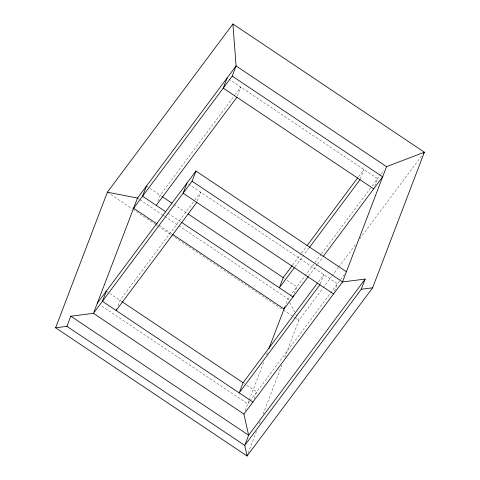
<?xml version="1.0" encoding="UTF-8"?>
<svg xmlns="http://www.w3.org/2000/svg" width="480" height="480" viewBox="0 0 480 480"><rect width="100%" height="100%" fill="white"/><g stroke="black" fill="none" stroke-linecap="round" stroke-linejoin="round"><path stroke-width="0.36" stroke-dasharray="2.4 1.8" d="M117.912 305.736L119.982 300.312L194.394 200.61M157.788 201.318L160.116 195.21L234.978 94.908M197.304 201.012L200.67 192.198L194.844 200.004M237.438 95.91L240.804 87.096L235.422 94.302M245.202 410.682L248.976 400.8M249.246 400.098L264.186 360.978M266.586 354.69L267.654 351.894M284.562 307.614L287.928 298.8L321.096 254.352M254.172 398.67L256.758 391.89L244.326 383.562M294.306 293.568L296.892 286.788L284.46 278.466M248.16 453.204L256.974 430.134M259.374 423.846L260.706 420.348M263.112 414.06L281.796 365.124M284.73 357.432L298.878 320.388L322.638 288.552M320.142 284.112L323.766 274.614L317.94 282.426M360.276 179.01L363.9 169.518L358.074 177.324M334.596 291.234L337.446 283.776L186.99 183.042M374.73 186.132L377.58 178.674L227.124 77.94M292.626 265.02L301.146 253.602M301.596 253.002L306.522 246.396M295.02 266.778L308.916 248.16M321.546 253.752L371.748 186.48M372.198 185.88L380.718 174.468M381.162 173.868L383.85 170.262M308.7 275.934L317.214 264.522M317.664 263.922L322.596 257.316M323.088 287.952L331.602 276.54M332.052 275.94L338.328 267.528M338.772 266.928L355.806 244.104M359.844 238.698L422.598 154.608M249.588 401.502L247.794 403.902L100.452 305.25M250.032 400.902L344.616 274.164M146.442 186.054L161.364 196.044M173.796 204.372L187.476 213.528M168.048 213.294L180.48 221.616M137.478 198.066L139.344 199.314M139.962 199.734L161.724 214.302M162.342 214.716L164.208 215.964M164.832 216.384L287.928 298.8L289.59 302.07M159.084 225.306L172.14 234.048M107.394 192.18L132.264 208.83M132.888 209.244L154.644 223.812M155.268 224.232L157.134 225.48M157.752 225.894L170.808 234.636M171.432 235.056L282.714 309.564M283.338 309.978L294.528 317.472M295.152 317.886L298.878 320.388L297.222 317.118M106.308 291.156L121.23 301.146M289.92 302.724L294.564 311.88M295.896 314.496L296.892 316.464"/><path stroke-width="0.72" d="M55.608 327.792L107.394 192.18L232.908 24L424.392 152.208L372.606 287.82L247.092 456L55.608 327.792L66.93 326.364L244.74 445.416L247.092 456L247.626 454.602M66.93 326.364L70.818 316.194L93.456 313.338L243.912 414.072L248.622 435.246L244.74 445.416L361.284 289.248L365.166 279.078L342.522 281.934L192.072 181.2L195.954 171.03L346.41 271.758M232.908 24L236.088 65.928L137.478 198.066L93.456 313.338L192.072 181.2M106.308 291.156L102.42 301.326L252.876 402.06M146.442 186.054L142.554 196.224L165.558 211.626M116.616 309.126L116.1 310.482L196.782 202.368M186.99 183.042L183.108 193.212L333.558 293.946M227.124 77.94L223.242 88.11L373.692 188.844M157.218 224.058L133.59 208.242L232.206 76.098L236.088 65.928L386.544 166.662L424.392 152.208L423.492 153.408M317.49 283.026L243.084 382.734L239.196 392.904L319.884 284.79M292.182 265.62L283.218 277.632L279.33 287.802L294.57 267.378M268.986 348.402L284.724 307.182M293.526 295.602L293.01 296.958L181.722 222.45M386.544 166.662L342.522 281.934L243.912 414.072M156.234 205.386L236.916 97.266M97.344 303.168L195.954 171.03M306.972 245.796L357.624 177.924M309.366 247.56L360.018 179.688M308.25 276.54L284.046 308.97L172.758 234.462M323.04 256.716L382.656 176.832L232.206 76.098M365.166 279.078L248.622 435.246L70.818 316.194M361.284 289.248L372.606 287.82M107.394 192.18L137.478 198.066M161.982 196.464L171.93 203.124M188.094 213.942L283.218 277.632M121.848 301.56L243.084 382.734"/></g></svg>
